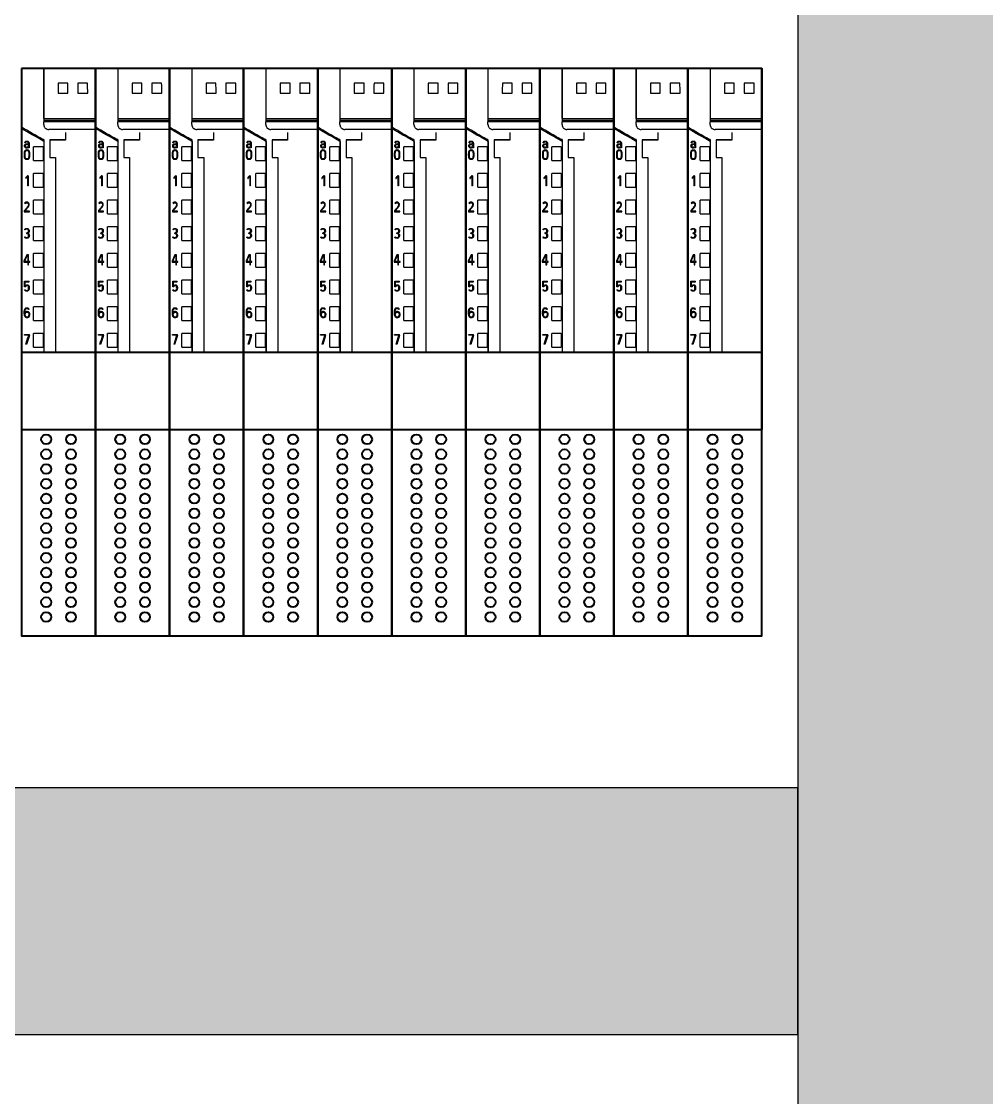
# Model space of a CAD drawing. Header units: millimetres. Extents: x 6750 to 121550, y -28210 to 66060.
# Drawn here: x 38836.6 to 39032.1, y 64382.7 to 64600.7 of the extents above; entities that cross this region are included whole.
import ezdxf

# ---------------------------------------------------------------- set-up
doc = ezdxf.new("R2010")
doc.units = ezdxf.units.MM
doc.linetypes.add('SLD-Solid', pattern=[0])
doc.layers.add('DN.1. NET LIEN MANH', color=7, linetype='Continuous', lineweight=40)

# ---------------------------------------------------------------- blocks, each defined once
blk = doc.blocks.new('A$C039E768D')
at = {"color": 7, "linetype": 'SLD-Solid', "lineweight": 25}
for p, q in [((-15, 73.2), (-10.5, 73.2)), ((-10.45, 73.2), (-10.5, 73.2)), ((0, 73.2), (-10.45, 73.2)), ((-5.61, 70.22), (-7.59, 70.22)), ((-1.61, 70.22), (-3.59, 70.22)), ((-7.6, 68.17), (-5.6, 68.17)), ((-3.6, 68.17), (-1.6, 68.17)), ((0, 62.65), (-10.5, 62.65)), ((0, 62.39), (-10.5, 62.39)), ((-10.45, 63.04), (0, 63.04)), ((-9.51, 60.8), (-9.5, 60.8)), ((0, 60.8), (-9.5, 60.8)), ((-14.22, 58.13), (-14.35, 58.18)), ((-13.79, 57.92), (-13.61, 57.92)), ((-13.61, 57.92), (-13.61, 58.02)), ((-13.61, 57.77), (-13.61, 57.64)), ((-13.61, 57.06), (-13.61, 57.2)), ((-13.47, 57.06), (-13.61, 57.06)), ((-13.47, 58.02), (-13.47, 57.06)), ((-10.65, 57.27), (-12.55, 57.27)), ((-10.5, 58.79), (-10.72, 58.79)), ((-10.72, 58.79), (-10.72, 58.79)), ((-10.72, 58.79), (-10.5, 58.79)), ((-10.46, 58.37), (-10.46, 58.73)), ((-6.1, 58.7), (-9.25, 58.7)), ((-6.1, 58.64), (-9.25, 58.64)), ((-6.1, 58.7), (-6.1, 58.64)), ((-14.42, 55.69), (-14.42, 55.72)), ((-14.28, 55.69), (-14.28, 55.72)), ((-13.53, 55.72), (-13.53, 55.69)), ((-13.4, 55.72), (-13.4, 55.69)), ((-12.55, 54.52), (-10.65, 54.52)), ((-9.25, 55.12), (-8.1, 55.12)), ((-14.17, 51.04), (-14.16, 51.04)), ((-14.16, 51.04), (-14.15, 50.9)), ((-13.82, 51.4), (-13.84, 51.37)), ((-13.65, 51.4), (-13.82, 51.4)), ((-13.78, 51.22), (-13.78, 49.4)), ((-13.65, 51.4), (-13.65, 49.4)), ((-10.65, 51.88), (-12.55, 51.88)), ((-13.65, 49.4), (-13.78, 49.4)), ((-12.55, 49.12), (-10.65, 49.12)), ((-14.37, 45.84), (-14.24, 45.78)), ((-10.65, 46.47), (-12.55, 46.47)), ((-14.42, 44.36), (-14.44, 44.34)), ((-14.44, 44.34), (-14.44, 44.09)), ((-14.44, 44.09), (-13.38, 44.09)), ((-14.3, 44.23), (-14.3, 44.29)), ((-13.38, 44.23), (-14.3, 44.23)), ((-13.38, 44.09), (-13.38, 44.23)), ((-12.55, 43.72), (-10.65, 43.72)), ((-14.25, 40.46), (-14.38, 40.52)), ((-13.95, 39.71), (-13.96, 39.85)), ((-10.65, 41.07), (-12.55, 41.07)), ((-14.38, 38.99), (-14.25, 39.05)), ((-12.55, 38.32), (-10.65, 38.32)), ((-13.94, 35.4), (-14.5, 34.14)), ((-14.36, 34.11), (-13.85, 35.26)), ((-13.61, 35.4), (-13.94, 35.4)), ((-13.85, 35.26), (-13.75, 35.26)), ((-13.75, 35.26), (-13.75, 34.07)), ((-13.61, 34.07), (-13.61, 35.4)), ((-10.65, 35.67), (-12.55, 35.67)), ((-14.5, 34.14), (-14.5, 33.93)), ((-14.5, 33.93), (-13.75, 33.93)), ((-14.36, 34.07), (-14.36, 34.11)), ((-13.75, 34.07), (-14.36, 34.07)), ((-13.75, 33.93), (-13.75, 33.4)), ((-13.75, 33.4), (-13.61, 33.4)), ((-13.32, 34.07), (-13.61, 34.07)), ((-13.61, 33.93), (-13.32, 33.93)), ((-13.61, 33.4), (-13.61, 33.93)), ((-13.32, 33.93), (-13.32, 34.07)), ((-12.55, 32.92), (-10.65, 32.92)), ((-14.38, 28.94), (-14.38, 30.04)), ((-14.38, 30.04), (-13.46, 30.04)), ((-14.17, 28.94), (-14.38, 28.94)), ((-14.24, 29.9), (-13.46, 29.9)), ((-14.24, 29.16), (-14.24, 29.9)), ((-14.16, 29), (-14.17, 28.94)), ((-13.46, 29.9), (-13.46, 30.04)), ((-10.65, 30.27), (-12.55, 30.27)), ((-14.38, 28.28), (-14.25, 28.34)), ((-12.55, 27.52), (-10.65, 27.52)), ((-13.47, 24.42), (-13.6, 24.35)), ((-10.65, 24.88), (-12.55, 24.88)), ((-13.84, 23.93), (-13.89, 23.93)), ((-13.88, 23.79), (-13.83, 23.79)), ((-12.55, 22.12), (-10.65, 22.12)), ((-14.41, 19.13), (-14.41, 19.27)), ((-14.41, 19.27), (-13.41, 19.27)), ((-13.55, 19.13), (-14.41, 19.13)), ((-13.41, 19.07), (-13.98, 17.26)), ((-13.55, 19.09), (-13.55, 19.13)), ((-13.41, 19.07), (-13.41, 19.27)), ((-10.65, 19.47), (-12.55, 19.47)), ((-13.98, 17.26), (-14.11, 17.31)), ((-12.55, 16.72), (-10.65, 16.72))]:
    blk.add_line(p, q, dxfattribs=at)
for points, knots in [([(-15, 61.26), (-15, 62.25), (-15, 64.24), (-15, 67.23), (-15, 70.22), (-15, 72.21), (-15, 73.2)], [0, 0, 0, 0, 0.250003, 0.500002, 0.750001, 1, 1, 1, 1]), ([(-10.5, 73.2), (-10.5, 72.3), (-10.5, 70.5), (-10.5, 67.79), (-10.5, 65.09), (-10.5, 63.29), (-10.5, 62.39)], [0, 0, 0, 0, 0.249999, 0.499998, 0.749998, 1, 1, 1, 1]), ([(-10.45, 63.04), (-10.45, 63.89), (-10.45, 65.58), (-10.45, 68.12), (-10.45, 70.66), (-10.45, 72.35), (-10.45, 73.2)], [0, 0, 0, 0, 0.250001, 0.5, 0.749999, 1, 1, 1, 1]), ([(-10.5, 61.8), (-10.5, 61.77), (-10.5, 61.7), (-10.48, 61.6), (-10.46, 61.51), (-10.41, 61.38), (-10.34, 61.24), (-10.21, 61.09), (-10.06, 60.97), (-9.89, 60.87), (-9.7, 60.81), (-9.57, 60.8), (-9.51, 60.8)], [0, 0, 0, 0, 0.064066, 0.12751, 0.190959, 0.255039, 0.377719, 0.500557, 0.625733, 0.75115, 0.875471, 1, 1, 1, 1]), ([(-14.42, 55.72), (-14.42, 55.83), (-14.42, 55.93), (-14.41, 56.14), (-14.4, 56.25), (-14.36, 56.4), (-14.34, 56.45), (-14.28, 56.54), (-14.25, 56.59), (-14.13, 56.69), (-14.02, 56.72), (-13.85, 56.72), (-13.8, 56.71), (-13.7, 56.68), (-13.65, 56.66), (-13.57, 56.59), (-13.53, 56.55), (-13.48, 56.45), (-13.46, 56.4), (-13.41, 56.25), (-13.4, 56.14), (-13.4, 55.93), (-13.4, 55.83), (-13.4, 55.72)], [0, 0, 0, 0, 0.125, 0.125, 0.25, 0.25, 0.3125, 0.3125, 0.375, 0.375, 0.5, 0.5, 0.5625, 0.5625, 0.625, 0.625, 0.6875, 0.6875, 0.75, 0.75, 0.875, 0.875, 1, 1, 1, 1]), ([(-13.61, 57.2), (-13.64, 57.17), (-13.67, 57.14), (-13.73, 57.1), (-13.77, 57.08), (-13.85, 57.06), (-13.89, 57.05), (-13.97, 57.05), (-14.01, 57.04), (-14.13, 57.05), (-14.21, 57.09), (-14.32, 57.2), (-14.35, 57.28), (-14.38, 57.44), (-14.38, 57.52), (-14.35, 57.68), (-14.31, 57.75), (-14.19, 57.86), (-14.11, 57.89), (-13.95, 57.91), (-13.87, 57.92), (-13.79, 57.92)], [0, 0, 0, 0, 0.0625, 0.0625, 0.125, 0.125, 0.1875, 0.1875, 0.25, 0.25, 0.375, 0.375, 0.5, 0.5, 0.625, 0.625, 0.75, 0.75, 0.875, 0.875, 1, 1, 1, 1]), ([(-14.35, 58.18), (-14.34, 58.23), (-14.31, 58.28), (-14.24, 58.36), (-14.2, 58.39), (-14.11, 58.44), (-14.05, 58.46), (-13.95, 58.47), (-13.9, 58.47), (-13.79, 58.46), (-13.74, 58.44), (-13.65, 58.39), (-13.61, 58.36), (-13.54, 58.28), (-13.51, 58.23), (-13.48, 58.13), (-13.47, 58.07), (-13.47, 58.02)], [0, 0, 0, 0, 0.125, 0.125, 0.25, 0.25, 0.375, 0.375, 0.5, 0.5, 0.625, 0.625, 0.75, 0.75, 0.875, 0.875, 1, 1, 1, 1]), ([(-13.61, 57.77), (-13.69, 57.78), (-13.77, 57.78), (-13.93, 57.78), (-14.01, 57.78), (-14.12, 57.73), (-14.16, 57.71), (-14.21, 57.65), (-14.22, 57.61), (-14.23, 57.53), (-14.24, 57.49), (-14.23, 57.41), (-14.23, 57.37), (-14.2, 57.3), (-14.18, 57.26), (-14.12, 57.21), (-14.09, 57.19), (-14.01, 57.18), (-13.97, 57.18), (-13.89, 57.2), (-13.85, 57.22), (-13.75, 57.28), (-13.7, 57.34), (-13.63, 57.48), (-13.61, 57.56), (-13.61, 57.64)], [0, 0, 0, 0, 0.125, 0.125, 0.25, 0.25, 0.3125, 0.3125, 0.375, 0.375, 0.4375, 0.4375, 0.5, 0.5, 0.5625, 0.5625, 0.625, 0.625, 0.6875, 0.6875, 0.75, 0.75, 0.875, 0.875, 1, 1, 1, 1]), ([(-13.61, 58.02), (-13.61, 58.06), (-13.62, 58.09), (-13.64, 58.16), (-13.65, 58.2), (-13.7, 58.25), (-13.73, 58.28), (-13.79, 58.31), (-13.83, 58.32), (-13.94, 58.34), (-14.01, 58.33), (-14.11, 58.28), (-14.14, 58.26), (-14.19, 58.2), (-14.21, 58.17), (-14.22, 58.13)], [0, 0, 0, 0, 0.125, 0.125, 0.25, 0.25, 0.375, 0.375, 0.5, 0.5, 0.75, 0.75, 0.875, 0.875, 1, 1, 1, 1]), ([(-10.5, 58.79), (-10.5, 55.74), (-10.5, 46.17), (-10.5, 32), (-10.5, 20.68), (-10.5, 15.89), (-10.5, 15.7)], [0.1020326, 0.1020326, 0.1020326, 0.1020326, 0.1666156, 0.3049644, 0.4020326, 0.4060597, 0.4060597, 0.4060597, 0.4060597]), ([(-9.25, 58.7), (-9.25, 58.1), (-9.25, 56.91), (-9.25, 55.72), (-9.25, 55.12)], [0, 0, 0, 0, 0.500006, 1, 1, 1, 1]), ([(-13.4, 55.69), (-13.4, 55.59), (-13.4, 55.48), (-13.4, 55.27), (-13.42, 55.17), (-13.46, 55.01), (-13.48, 54.96), (-13.53, 54.87), (-13.57, 54.83), (-13.65, 54.76), (-13.7, 54.73), (-13.8, 54.7), (-13.85, 54.69), (-13.96, 54.69), (-14.01, 54.7), (-14.12, 54.73), (-14.16, 54.76), (-14.25, 54.83), (-14.28, 54.87), (-14.34, 54.96), (-14.35, 55.01), (-14.4, 55.16), (-14.41, 55.27), (-14.42, 55.48), (-14.42, 55.58), (-14.42, 55.69)], [0, 0, 0, 0, 0.125, 0.125, 0.25, 0.25, 0.3125, 0.3125, 0.375, 0.375, 0.4375, 0.4375, 0.5, 0.5, 0.5625, 0.5625, 0.625, 0.625, 0.6875, 0.6875, 0.75, 0.75, 0.875, 0.875, 1, 1, 1, 1]), ([(-14.28, 55.72), (-14.28, 55.81), (-14.28, 55.9), (-14.27, 56.07), (-14.27, 56.16), (-14.23, 56.33), (-14.21, 56.42), (-14.12, 56.52), (-14.08, 56.54), (-13.99, 56.57), (-13.95, 56.58), (-13.86, 56.58), (-13.82, 56.57), (-13.73, 56.54), (-13.7, 56.52), (-13.61, 56.42), (-13.58, 56.33), (-13.55, 56.16), (-13.54, 56.07), (-13.53, 55.9), (-13.53, 55.81), (-13.53, 55.72)], [0, 0, 0, 0, 0.125, 0.125, 0.25, 0.25, 0.375, 0.375, 0.4375, 0.4375, 0.5, 0.5, 0.5625, 0.5625, 0.625, 0.625, 0.75, 0.75, 0.875, 0.875, 1, 1, 1, 1]), ([(-13.53, 55.69), (-13.53, 55.6), (-13.53, 55.52), (-13.54, 55.34), (-13.55, 55.25), (-13.58, 55.08), (-13.61, 55), (-13.7, 54.9), (-13.74, 54.87), (-13.82, 54.84), (-13.86, 54.84), (-13.95, 54.84), (-14, 54.84), (-14.08, 54.87), (-14.12, 54.9), (-14.2, 55), (-14.23, 55.08), (-14.26, 55.25), (-14.27, 55.34), (-14.28, 55.52), (-14.28, 55.6), (-14.28, 55.69)], [0, 0, 0, 0, 0.125, 0.125, 0.25, 0.25, 0.375, 0.375, 0.4375, 0.4375, 0.5, 0.5, 0.5625, 0.5625, 0.625, 0.625, 0.75, 0.75, 0.875, 0.875, 1, 1, 1, 1]), ([(-8.1, 55.12), (-8.1, 53.3), (-8.1, 44.95), (-8.1, 32), (-8.1, 20.68), (-8.1, 15.89), (-8.1, 15.7)], [0.1279226, 0.1279226, 0.1279226, 0.1279226, 0.1666156, 0.3049644, 0.4020326, 0.4060597, 0.4060597, 0.4060597, 0.4060597]), ([(-13.84, 51.37), (-13.89, 51.31), (-13.95, 51.26), (-14.03, 51.17), (-14.05, 51.14), (-14.11, 51.09), (-14.14, 51.06), (-14.17, 51.04)], [0, 0, 0, 0, 0.5, 0.5, 0.75, 0.75, 1, 1, 1, 1]), ([(-14.15, 50.9), (-14.13, 50.9), (-14.11, 50.91), (-14.07, 50.93), (-14.06, 50.95), (-14.01, 50.99), (-13.98, 51.02), (-13.9, 51.1), (-13.84, 51.16), (-13.78, 51.22)], [0, 0, 0, 0, 0.125, 0.125, 0.25, 0.25, 0.5, 0.5, 1, 1, 1, 1]), ([(-14.24, 45.78), (-14.2, 45.87), (-14.11, 45.94), (-13.95, 45.96), (-13.9, 45.96), (-13.8, 45.94), (-13.75, 45.92), (-13.67, 45.86), (-13.64, 45.81), (-13.61, 45.72), (-13.6, 45.67), (-13.6, 45.51), (-13.63, 45.41), (-13.72, 45.23), (-13.78, 45.15), (-13.9, 44.98), (-13.96, 44.9), (-14.16, 44.67), (-14.29, 44.52), (-14.42, 44.36)], [0, 0, 0, 0, 0.125, 0.125, 0.1875, 0.1875, 0.25, 0.25, 0.3125, 0.3125, 0.375, 0.375, 0.5, 0.5, 0.625, 0.625, 0.75, 0.75, 1, 1, 1, 1]), ([(-14.3, 44.29), (-14.14, 44.47), (-13.98, 44.65), (-13.76, 44.94), (-13.68, 45.04), (-13.58, 45.19), (-13.55, 45.24), (-13.5, 45.35), (-13.49, 45.41), (-13.46, 45.53), (-13.46, 45.59), (-13.46, 45.71), (-13.47, 45.77), (-13.52, 45.88), (-13.55, 45.93), (-13.64, 46.02), (-13.69, 46.05), (-13.81, 46.09), (-13.87, 46.1), (-13.99, 46.1), (-14.05, 46.09), (-14.22, 46.03), (-14.32, 45.95), (-14.37, 45.84)], [0, 0, 0, 0, 0.25, 0.25, 0.375, 0.375, 0.4375, 0.4375, 0.5, 0.5, 0.5625, 0.5625, 0.625, 0.625, 0.6875, 0.6875, 0.75, 0.75, 0.8125, 0.8125, 0.875, 0.875, 1, 1, 1, 1]), ([(-14.38, 40.52), (-14.34, 40.59), (-14.29, 40.65), (-14.15, 40.74), (-14.07, 40.76), (-13.91, 40.77), (-13.83, 40.77), (-13.68, 40.72), (-13.61, 40.67), (-13.51, 40.55), (-13.47, 40.47), (-13.44, 40.32), (-13.43, 40.24), (-13.44, 40.12), (-13.45, 40.08), (-13.48, 40), (-13.5, 39.97), (-13.57, 39.87), (-13.64, 39.82), (-13.71, 39.79)], [0, 0, 0, 0, 0.125, 0.125, 0.25, 0.25, 0.375, 0.375, 0.5, 0.5, 0.625, 0.625, 0.75, 0.75, 0.8125, 0.8125, 0.875, 0.875, 1, 1, 1, 1]), ([(-13.71, 39.79), (-13.68, 39.77), (-13.64, 39.75), (-13.57, 39.7), (-13.54, 39.67), (-13.45, 39.58), (-13.43, 39.49), (-13.41, 39.32), (-13.42, 39.24), (-13.45, 39.08), (-13.48, 39), (-13.58, 38.86), (-13.65, 38.81), (-13.81, 38.75), (-13.9, 38.74), (-14.06, 38.74), (-14.15, 38.76), (-14.26, 38.82), (-14.29, 38.85), (-14.34, 38.92), (-14.36, 38.95), (-14.38, 38.99)], [0, 0, 0, 0, 0.0625, 0.0625, 0.125, 0.125, 0.25, 0.25, 0.375, 0.375, 0.5, 0.5, 0.625, 0.625, 0.75, 0.75, 0.875, 0.875, 0.9375, 0.9375, 1, 1, 1, 1]), ([(-13.96, 39.85), (-13.92, 39.86), (-13.89, 39.87), (-13.83, 39.89), (-13.8, 39.9), (-13.71, 39.94), (-13.65, 39.98), (-13.6, 40.07), (-13.59, 40.1), (-13.58, 40.16), (-13.58, 40.2), (-13.58, 40.3), (-13.59, 40.36), (-13.63, 40.49), (-13.67, 40.54), (-13.79, 40.62), (-13.85, 40.63), (-13.99, 40.63), (-14.06, 40.62), (-14.18, 40.57), (-14.22, 40.52), (-14.25, 40.46)], [0, 0, 0, 0, 0.0625, 0.0625, 0.125, 0.125, 0.25, 0.25, 0.3125, 0.3125, 0.375, 0.375, 0.5, 0.5, 0.625, 0.625, 0.75, 0.75, 0.875, 0.875, 1, 1, 1, 1]), ([(-14.25, 39.05), (-14.24, 39.02), (-14.22, 38.99), (-14.17, 38.94), (-14.15, 38.92), (-14.05, 38.88), (-13.98, 38.88), (-13.84, 38.89), (-13.77, 38.91), (-13.66, 38.99), (-13.62, 39.05), (-13.57, 39.18), (-13.56, 39.25), (-13.56, 39.35), (-13.56, 39.39), (-13.57, 39.46), (-13.58, 39.49), (-13.63, 39.58), (-13.69, 39.62), (-13.81, 39.69), (-13.88, 39.7), (-13.95, 39.71)], [0, 0, 0, 0, 0.0625, 0.0625, 0.125, 0.125, 0.25, 0.25, 0.375, 0.375, 0.5, 0.5, 0.625, 0.625, 0.6875, 0.6875, 0.75, 0.75, 0.875, 0.875, 1, 1, 1, 1]), ([(-14.24, 29.16), (-14.18, 29.26), (-14.07, 29.32), (-13.89, 29.35), (-13.83, 29.35), (-13.72, 29.33), (-13.66, 29.3), (-13.58, 29.23), (-13.54, 29.18), (-13.49, 29.07), (-13.47, 29.02), (-13.43, 28.85), (-13.43, 28.73), (-13.44, 28.5), (-13.47, 28.38), (-13.55, 28.22), (-13.58, 28.18), (-13.67, 28.1), (-13.72, 28.07), (-13.83, 28.03), (-13.89, 28.02), (-14.01, 28.03), (-14.07, 28.03), (-14.18, 28.07), (-14.23, 28.1), (-14.32, 28.18), (-14.35, 28.23), (-14.38, 28.28)], [0, 0, 0, 0, 0.125, 0.125, 0.1875, 0.1875, 0.25, 0.25, 0.3125, 0.3125, 0.375, 0.375, 0.5, 0.5, 0.625, 0.625, 0.6875, 0.6875, 0.75, 0.75, 0.8125, 0.8125, 0.875, 0.875, 0.9375, 0.9375, 1, 1, 1, 1]), ([(-14.25, 28.34), (-14.23, 28.3), (-14.2, 28.26), (-14.13, 28.21), (-14.09, 28.18), (-14, 28.17), (-13.96, 28.16), (-13.87, 28.17), (-13.82, 28.18), (-13.7, 28.25), (-13.65, 28.32), (-13.58, 28.49), (-13.57, 28.58), (-13.57, 28.76), (-13.58, 28.85), (-13.61, 28.98), (-13.62, 29.02), (-13.66, 29.1), (-13.69, 29.14), (-13.76, 29.2), (-13.81, 29.2), (-13.9, 29.21), (-13.94, 29.2), (-14.03, 29.17), (-14.07, 29.15), (-14.11, 29.1), (-14.13, 29.08), (-14.15, 29.05), (-14.15, 29.04), (-14.16, 29.02), (-14.16, 29.01), (-14.16, 29)], [0, 0, 0, 0, 0.0625, 0.0625, 0.125, 0.125, 0.1875, 0.1875, 0.25, 0.25, 0.375, 0.375, 0.5, 0.5, 0.625, 0.625, 0.6875, 0.6875, 0.75, 0.75, 0.8125, 0.8125, 0.875, 0.875, 0.9375, 0.9375, 0.96875, 0.96875, 0.984375, 0.984375, 1, 1, 1, 1]), ([(-13.84, 23.93), (-13.79, 23.94), (-13.73, 23.93), (-13.63, 23.89), (-13.59, 23.87), (-13.47, 23.76), (-13.43, 23.66), (-13.38, 23.45), (-13.38, 23.35), (-13.38, 23.14), (-13.4, 23.04), (-13.47, 22.84), (-13.54, 22.75), (-13.72, 22.65), (-13.83, 22.64), (-13.99, 22.65), (-14.04, 22.66), (-14.14, 22.7), (-14.18, 22.73), (-14.3, 22.83), (-14.35, 22.93), (-14.41, 23.13), (-14.42, 23.23), (-14.44, 23.44), (-14.44, 23.54), (-14.44, 23.75), (-14.44, 23.85), (-14.43, 24.06), (-14.42, 24.16), (-14.38, 24.36), (-14.34, 24.46), (-14.23, 24.58), (-14.19, 24.61), (-14.1, 24.65), (-14.05, 24.67), (-13.89, 24.68), (-13.79, 24.67), (-13.6, 24.59), (-13.52, 24.51), (-13.47, 24.42)], [0, 0, 0, 0, 0.03125, 0.03125, 0.0625, 0.0625, 0.125, 0.125, 0.1875, 0.1875, 0.25, 0.25, 0.3125, 0.3125, 0.375, 0.375, 0.40625, 0.40625, 0.4375, 0.4375, 0.5, 0.5, 0.5625, 0.5625, 0.625, 0.625, 0.6875, 0.6875, 0.75, 0.75, 0.8125, 0.8125, 0.84375, 0.84375, 0.875, 0.875, 0.9375, 0.9375, 1, 1, 1, 1]), ([(-14.3, 23.65), (-14.3, 23.78), (-14.3, 23.9), (-14.28, 24.08), (-14.28, 24.14), (-14.25, 24.26), (-14.24, 24.32), (-14.18, 24.43), (-14.13, 24.48), (-14.02, 24.53), (-13.96, 24.54), (-13.84, 24.54), (-13.77, 24.52), (-13.67, 24.46), (-13.62, 24.41), (-13.6, 24.35)], [0, 0, 0, 0, 0.25, 0.25, 0.375, 0.375, 0.5, 0.5, 0.625, 0.625, 0.75, 0.75, 0.875, 0.875, 1, 1, 1, 1]), ([(-13.89, 23.93), (-13.98, 23.93), (-14.06, 23.9), (-14.16, 23.82), (-14.2, 23.79), (-14.25, 23.73), (-14.28, 23.69), (-14.3, 23.65)], [0, 0, 0, 0, 0.5, 0.5, 0.75, 0.75, 1, 1, 1, 1]), ([(-13.83, 23.79), (-13.8, 23.79), (-13.78, 23.79), (-13.72, 23.77), (-13.69, 23.76), (-13.62, 23.72), (-13.59, 23.67), (-13.54, 23.56), (-13.53, 23.5), (-13.52, 23.39), (-13.52, 23.33), (-13.52, 23.22), (-13.53, 23.16), (-13.55, 23.05), (-13.57, 22.99), (-13.63, 22.89), (-13.67, 22.85), (-13.77, 22.79), (-13.83, 22.78), (-13.95, 22.79), (-14.01, 22.8), (-14.1, 22.87), (-14.14, 22.91), (-14.21, 23), (-14.23, 23.06), (-14.26, 23.17), (-14.27, 23.23), (-14.26, 23.34), (-14.25, 23.4), (-14.22, 23.51), (-14.2, 23.56), (-14.13, 23.66), (-14.09, 23.7), (-13.99, 23.77), (-13.94, 23.79), (-13.88, 23.79)], [0, 0, 0, 0, 0.03125, 0.03125, 0.0625, 0.0625, 0.125, 0.125, 0.1875, 0.1875, 0.25, 0.25, 0.3125, 0.3125, 0.375, 0.375, 0.4375, 0.4375, 0.5, 0.5, 0.5625, 0.5625, 0.625, 0.625, 0.6875, 0.6875, 0.75, 0.75, 0.8125, 0.8125, 0.875, 0.875, 0.9375, 0.9375, 1, 1, 1, 1]), ([(-14.11, 17.31), (-14.02, 17.6), (-13.92, 17.9), (-13.78, 18.35), (-13.74, 18.5), (-13.67, 18.72), (-13.64, 18.8), (-13.61, 18.91), (-13.6, 18.94), (-13.57, 19.02), (-13.56, 19.06), (-13.55, 19.09)], [0, 0, 0, 0, 0.5, 0.5, 0.75, 0.75, 0.875, 0.875, 0.9375, 0.9375, 1, 1, 1, 1])]:
    blk.add_open_spline(points, degree=3, knots=knots, dxfattribs=at)
for points in [[(-7.59, 70.22), (-7.6, 69.53), (-7.6, 68.85), (-7.6, 68.17)], [(-5.6, 68.17), (-5.6, 68.85), (-5.6, 69.53), (-5.61, 70.22)], [(-3.59, 70.22), (-3.6, 69.53), (-3.6, 68.85), (-3.6, 68.17)], [(-1.6, 68.17), (-1.6, 68.85), (-1.6, 69.53), (-1.61, 70.22)], [(-10.72, 58.79), (-12.15, 59.61), (-13.57, 60.43), (-15, 61.26)], [(-10.5, 61.8), (-10.5, 62), (-10.5, 62.19), (-10.5, 62.39)], [(-10.46, 58.37), (-11.97, 59.25), (-13.49, 60.12), (-15, 61)], [(-15, 0), (-15, 20.38), (-15, 40.73), (-15, 61)], [(-6.1, 60.18), (-6.1, 59.69), (-6.1, 59.19), (-6.1, 58.7)], [(-12.55, 54.52), (-12.55, 55.44), (-12.55, 56.36), (-12.55, 57.27)], [(-10.65, 57.27), (-10.65, 56.36), (-10.65, 55.44), (-10.65, 54.52)], [(-10.46, 58.37), (-10.46, 44.18), (-10.46, 29.95), (-10.46, 15.7)], [(-12.55, 49.12), (-12.55, 50.04), (-12.55, 50.96), (-12.55, 51.88)], [(-10.65, 51.88), (-10.65, 50.96), (-10.65, 50.04), (-10.65, 49.12)], [(-12.55, 43.72), (-12.55, 44.64), (-12.55, 45.56), (-12.55, 46.47)], [(-10.65, 46.47), (-10.65, 45.56), (-10.65, 44.64), (-10.65, 43.72)], [(-12.55, 38.32), (-12.55, 39.24), (-12.55, 40.16), (-12.55, 41.07)], [(-10.65, 41.07), (-10.65, 40.16), (-10.65, 39.24), (-10.65, 38.32)], [(-12.55, 32.92), (-12.55, 33.84), (-12.55, 34.76), (-12.55, 35.67)], [(-10.65, 35.67), (-10.65, 34.76), (-10.65, 33.84), (-10.65, 32.92)], [(-12.55, 27.52), (-12.55, 28.44), (-12.55, 29.36), (-12.55, 30.27)], [(-10.65, 30.27), (-10.65, 29.36), (-10.65, 28.44), (-10.65, 27.52)], [(-12.55, 22.12), (-12.55, 23.04), (-12.55, 23.96), (-12.55, 24.88)], [(-10.65, 24.88), (-10.65, 23.96), (-10.65, 23.04), (-10.65, 22.12)], [(-12.55, 16.72), (-12.55, 17.64), (-12.55, 18.56), (-12.55, 19.47)], [(-10.65, 19.47), (-10.65, 18.56), (-10.65, 17.64), (-10.65, 16.72)]]:
    blk.add_open_spline(points, degree=3, dxfattribs=at)
at = {"layer": 'DN.1. NET LIEN MANH'}
for points in [[(0, 73.2), (0, 0)], [(-15, 15.7), (0, 15.7)], [(-15, 0), (0, 0)]]:
    blk.add_lwpolyline(points, dxfattribs=at)
blk = doc.blocks.new('A$C00790B90')
at = {"layer": 'DN.1. NET LIEN MANH'}
blk.add_lwpolyline([(0, 115), (0, 0), (15, 0), (15, 115)], close=True, dxfattribs=at)
for centre in [(5, 39.8), (10.01, 39.8), (5, 36.8), (10.01, 36.8), (5, 33.8), (10.01, 33.8), (5, 30.8), (10.01, 30.8), (5, 27.8), (10.01, 27.8), (5, 24.8), (10.01, 24.8), (5, 21.8), (10.01, 21.8), (5, 18.8), (10.01, 18.8), (5, 15.8), (10.01, 15.8), (5, 12.8), (10.01, 12.8), (5, 9.8), (10.01, 9.8), (5, 6.8), (10.01, 6.8), (5, 3.8), (10.01, 3.8)]:
    blk.add_circle(centre, 1, dxfattribs=at)
blk.add_blockref('A$C039E768D', (15, 41.8), dxfattribs=at)

msp = doc.modelspace()

# ---------------------------------------------------------------- hatches: boundary and pattern name
h = msp.add_hatch(color=8)
h.dxf.hatch_style = 1
h.paths.add_polyline_path([(38993.878, 63605.432), (39043.878, 63605.432), (39043.878, 64865.432), (38993.878, 64865.432)])
h = msp.add_hatch(color=8)
h.dxf.hatch_style = 1
h.paths.add_polyline_path([(38593.378, 64445.432), (38593.378, 64395.432), (38993.878, 64395.432), (38993.878, 64445.432)])

# ---------------------------------------------------------------- linework, layer by layer
for points in [[(38993.878, 63605.432), (39043.878, 63605.432), (39043.878, 64865.432), (38993.878, 64865.432)], [(38593.378, 64445.432), (38593.378, 64395.432), (38993.878, 64395.432), (38993.878, 64445.432)]]:
    msp.add_lwpolyline(points, close=True)

# ---------------------------------------------------------------- block references
at = {"layer": 'DN.1. NET LIEN MANH'}
for p in [(38836.626, 64476.229), (38851.626, 64476.229), (38866.626, 64476.229), (38881.626, 64476.229), (38896.626, 64476.229), (38911.626, 64476.229), (38926.626, 64476.229), (38941.626, 64476.229), (38956.626, 64476.229), (38971.626, 64476.229)]:
    msp.add_blockref('A$C00790B90', p, dxfattribs=at)

doc.saveas('drawing.dxf')
